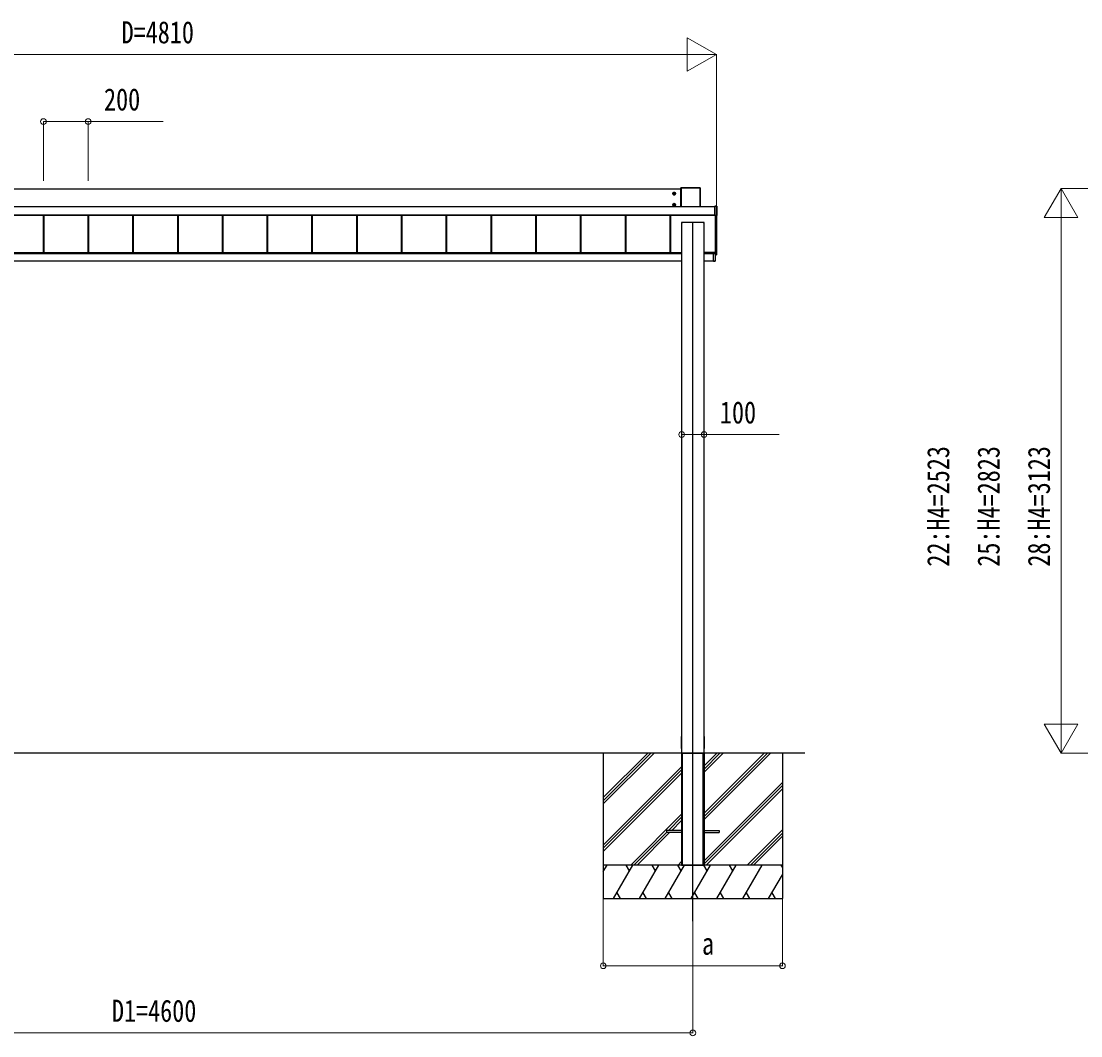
# Model space of a CAD drawing. Units: millimetres, scale not verified. Extents: x -12615 to 12615, y -8910 to 8910.
# Drawn here: x -8716 to -3982, y -5688 to -1155 of the extents above; entities that cross this region are included whole.
import ezdxf
from ezdxf.enums import TextEntityAlignment as Align

# ---------------------------------------------------------------- set-up
doc = ezdxf.new("R2010")
doc.units = ezdxf.units.MM
doc.header["$LTSCALE"] = 30
for name, color, linetype in [('0-3_YKK_11', 7, 'Continuous'), ('0-4_YKK_11E', 7, 'Continuous'), ('0-5_YKK_12', 2, 'Continuous'), ('0-6_YKK_A1', 4, 'Continuous')]:
    doc.layers.add(name, color=color, linetype=linetype)
doc.layers.add('0-7_YKK_D', color=6, linetype='Continuous', lineweight=18)
doc.styles.add('ＭＳ ゴシック', font='')
doc.styles.get('ＭＳ ゴシック').set_extended_font_data('MS Gothic')

msp = doc.modelspace()

# ---------------------------------------------------------------- linework, layer by layer
at = {"layer": '0-3_YKK_11'}
for p, q in [((-10261.94, -1903.87), (-5767.94, -1903.87)), ((-5790.69, -1925.61), (-5805.19, -1925.61)), ((-5797.94, -1918.36), (-5797.94, -1932.86)), ((-5797.18, -1923.33), (-5797.18, -1922.61)), ((-5767.94, -1982.31), (-5767.94, -1900.15)), ((-5682.44, -1899.65), (-5767.44, -1899.65)), ((-5681.94, -1900.15), (-5681.94, -1982.31)), ((-10413.44, -1982.31), (-5616.44, -1982.31)), ((-5790.69, -1975.58), (-5805.19, -1975.58)), ((-5797.94, -1968.33), (-5797.94, -1982.83)), ((-5797.18, -1973.3), (-5797.18, -1972.58)), ((-5614.64, -1981.03), (-5608.94, -1981.03)), ((-5608.44, -1981.53), (-5608.44, -2023.51)), ((-10413.44, -2022.42), (-5616.44, -2022.42)), ((-8616.44, -2188.65), (-8616.44, -2022.42)), ((-8613.84, -2188.65), (-8613.84, -2022.42)), ((-8613.44, -2188.65), (-8613.44, -2022.42)), ((-8416.44, -2188.65), (-8416.44, -2022.42)), ((-8413.84, -2188.65), (-8413.84, -2022.42)), ((-8413.44, -2188.65), (-8413.44, -2022.42)), ((-8216.44, -2188.65), (-8216.44, -2022.42)), ((-8213.84, -2188.65), (-8213.84, -2022.42)), ((-8213.44, -2188.65), (-8213.44, -2022.42)), ((-8016.44, -2188.65), (-8016.44, -2022.42)), ((-8013.84, -2188.65), (-8013.84, -2022.42)), ((-8013.44, -2188.65), (-8013.44, -2022.42)), ((-7816.44, -2188.65), (-7816.44, -2022.42)), ((-7813.84, -2188.65), (-7813.84, -2022.42)), ((-7813.44, -2188.65), (-7813.44, -2022.42)), ((-7616.44, -2188.65), (-7616.44, -2022.42)), ((-7613.84, -2188.65), (-7613.84, -2022.42)), ((-7613.44, -2188.65), (-7613.44, -2022.42)), ((-7416.44, -2188.65), (-7416.44, -2022.42)), ((-7413.84, -2188.65), (-7413.84, -2022.42)), ((-7413.44, -2188.65), (-7413.44, -2022.42)), ((-7216.44, -2188.65), (-7216.44, -2022.42)), ((-7213.84, -2188.65), (-7213.84, -2022.42)), ((-7213.44, -2188.65), (-7213.44, -2022.42)), ((-7016.44, -2188.65), (-7016.44, -2022.42)), ((-7013.84, -2188.65), (-7013.84, -2022.42)), ((-7013.44, -2188.65), (-7013.44, -2022.42)), ((-6816.44, -2188.65), (-6816.44, -2022.42)), ((-6813.84, -2188.65), (-6813.84, -2022.42)), ((-6813.44, -2188.65), (-6813.44, -2022.42)), ((-6616.44, -2188.65), (-6616.44, -2022.42)), ((-6613.84, -2188.65), (-6613.84, -2022.42)), ((-6613.44, -2188.65), (-6613.44, -2022.42)), ((-6416.44, -2188.65), (-6416.44, -2022.42)), ((-6413.84, -2188.65), (-6413.84, -2022.42)), ((-6413.44, -2188.65), (-6413.44, -2022.42)), ((-6216.44, -2188.65), (-6216.44, -2022.42)), ((-6213.84, -2188.65), (-6213.84, -2022.42)), ((-6213.44, -2188.65), (-6213.44, -2022.42)), ((-6016.44, -2188.65), (-6016.44, -2022.42)), ((-6013.84, -2188.65), (-6013.84, -2022.42)), ((-6013.44, -2188.65), (-6013.44, -2022.42)), ((-5816.44, -2188.65), (-5816.44, -2022.42)), ((-5813.84, -2188.65), (-5813.84, -2022.42)), ((-5813.44, -2188.65), (-5813.44, -2022.42)), ((-5615.24, -2023.83), (-5616.44, -2023.83)), ((-5616.44, -2023.83), (-5616.44, -2023.83)), ((-5615.24, -2023.83), (-5615.24, -2023.83)), ((-5614.64, -2024.01), (-5608.94, -2024.01)), ((-5764.94, -2054.01), (-5764.94, -2054.3)), ((-5762.74, -2054), (-5764.64, -2054)), ((-5762.44, -2054.3), (-5762.44, -2054.01)), ((-5762.44, -2054.21), (-5761.44, -2054.21)), ((-5760.94, -2054.3), (-5760.94, -2054.23)), ((-5668.94, -2054.3), (-5668.94, -2054.23)), ((-5668.44, -2054.21), (-5667.44, -2054.21)), ((-5667.44, -2054.3), (-5667.44, -2054.01)), ((-5667.14, -2054), (-5665.24, -2054)), ((-5664.94, -2054.01), (-5664.94, -2054.3)), ((-10264.94, -2188.65), (-5764.94, -2188.65)), ((-10264.94, -2193.52), (-5764.94, -2193.52)), ((-5664.94, -2193.52), (-5621.94, -2193.52)), ((-5615.94, -2190.71), (-5615.94, -2193.29)), ((-5615.94, -2193.31), (-5615.94, -2193.29)), ((-5615.75, -2193.49), (-5615.76, -2193.49)), ((-5615.74, -2193.49), (-5615.74, -2193.49)), ((-5609.41, -2198.21), (-5615.44, -2198.59)), ((-5609.41, -2197.96), (-5608.94, -2197.47)), ((-5665.24, -4425), (-5764.64, -4425)), ((-5762.44, -4925), (-5762.44, -4425)), ((-5760.94, -4925), (-5760.94, -4425)), ((-5668.94, -4925), (-5668.94, -4425)), ((-5667.44, -4925), (-5667.44, -4425))]:
    msp.add_line(p, q, dxfattribs=at)
for points in [[(-5802.94, -1922.72), (-5802.94, -1928.5), (-5797.94, -1931.38), (-5792.94, -1928.5), (-5792.94, -1922.72), (-5797.94, -1919.84)], [(-5802.94, -1972.69), (-5802.94, -1978.47), (-5797.94, -1981.35), (-5792.94, -1978.47), (-5792.94, -1972.69), (-5797.94, -1969.81)]]:
    msp.add_lwpolyline(points, close=True, dxfattribs=at)
for points in [[(-5800.22, -1924.85), (-5800.94, -1924.85), (-5800.94, -1926.37), (-5800.22, -1926.37)], [(-5797.18, -1922.61), (-5798.7, -1922.61), (-5798.7, -1923.33)], [(-5798.7, -1927.89), (-5798.7, -1928.61), (-5797.18, -1928.61), (-5797.18, -1927.89)], [(-5795.66, -1926.37), (-5794.94, -1926.37), (-5794.94, -1924.85), (-5795.66, -1924.85)], [(-5800.22, -1974.82), (-5800.94, -1974.82), (-5800.94, -1976.34), (-5800.22, -1976.34)], [(-5797.18, -1972.58), (-5798.7, -1972.58), (-5798.7, -1973.3)], [(-5798.7, -1977.86), (-5798.7, -1978.58), (-5797.18, -1978.58), (-5797.18, -1977.86)], [(-5795.66, -1976.34), (-5794.94, -1976.34), (-5794.94, -1974.82), (-5795.66, -1974.82)], [(-5616.44, -2023.83), (-5616.44, -2023.28), (-5616.44, -2022.77), (-5616.44, -1981.71), (-5616.44, -1981.23), (-5616.44, -1981.08), (-5616.44, -1981.08), (-5615.24, -1981.08)], [(-5609.94, -2024.01), (-5609.94, -2196.43), (-5609.94, -2197), (-5615.44, -2197.33)], [(-5614.94, -2023.84), (-5614.94, -2196.98), (-5610.44, -2196.98), (-5609.94, -2196.48)], [(-5664.94, -4925), (-5664.94, -4421), (-5664.94, -2054.3), (-5665.24, -2054.3), (-5764.64, -2054.3), (-5764.94, -2054.3), (-5764.94, -4421), (-5764.94, -4925)], [(-5609.41, -2198.21), (-5608.94, -2197.71), (-5608.94, -2197.47), (-5608.94, -2155.94), (-5609.94, -2155.88)], [(-5617.94, -2188.99), (-5617.94, -2188.94), (-5617.94, -2188.65), (-5664.94, -2188.65)], [(-5616.94, -2188.26), (-5616.94, -2189), (-5621.94, -2188.99), (-5621.94, -2193.28), (-5621.94, -2193.48), (-5615.75, -2193.49), (-5615.75, -2193.79)], [(-5621.94, -2227.26), (-5621.94, -2193.78), (-5621.94, -2193.48)], [(-5614.94, -2187.96), (-5615.24, -2188.26), (-5618.44, -2188.26), (-5618.44, -2188.65)], [(-5615.44, -2188.26), (-5615.44, -2190.21), (-5615.44, -2193.79), (-5615.44, -2226.88)], [(-5615.44, -2198.01), (-5615.12, -2198.31), (-5609.41, -2197.96)], [(-10264.94, -2225), (-10264.57, -2225), (-10264.09, -2225), (-5765.79, -2225), (-5765.31, -2225), (-5764.94, -2225)], [(-5765.81, -2225), (-5765.96, -2227.5), (-5765.44, -2227.5), (-5764.94, -2227.5)], [(-5664.94, -2225), (-5664.57, -2225), (-5664.09, -2225), (-5621.94, -2225)], [(-5664.94, -2227.5), (-5664.44, -2227.5), (-5663.92, -2227.5), (-5664.07, -2225)], [(-5621.94, -2227.26), (-5621.94, -2227.56), (-5615.72, -2227.18), (-5615.44, -2226.88)], [(-5764.94, -4350.5), (-5766.67, -4350.5), (-5767.17, -4350.5), (-5767.44, -4381.7), (-5767.24, -4405), (-5766.74, -4405), (-5764.94, -4405)], [(-5664.94, -4405), (-5663.14, -4405), (-5662.64, -4405), (-5662.44, -4381.7), (-5662.71, -4350.5), (-5663.21, -4350.5), (-5664.94, -4350.5)]]:
    msp.add_lwpolyline(points, dxfattribs=at)
for centre, radius in [((-5797.94, -1925.61), 6.25), ((-5797.94, -1925.61), 5), ((-5797.94, -1975.58), 6.25), ((-5797.94, -1975.58), 5)]:
    msp.add_circle(centre, radius, dxfattribs=at)
for centre, radius, start, end in [((-5797.94, -1925.61), 5.58, 153.74848, 206.25152), ((-5797.94, -1925.61), 5.58, 93.74848, 146.25152), ((-5797.94, -1925.61), 5.58, 213.74848, 266.25152), ((-5800.22, -1923.33), 1.52, 270, 0), ((-5800.22, -1927.89), 1.52, 0, 90), ((-5797.94, -1925.61), 5.58, 33.74848, 86.25152), ((-5797.94, -1925.61), 5.58, 273.74848, 326.25152), ((-5795.66, -1923.33), 1.52, 180, 270), ((-5795.66, -1927.89), 1.52, 90, 180), ((-5797.94, -1925.61), 5.58, 333.74848, 26.25152), ((-5797.94, -1975.58), 5.58, 153.74848, 206.25152), ((-5797.94, -1975.58), 5.58, 93.74848, 146.25152), ((-5797.94, -1975.58), 5.58, 213.74848, 266.25152), ((-5800.22, -1973.3), 1.52, 270, 0), ((-5800.22, -1977.86), 1.52, 0, 90), ((-5797.94, -1975.58), 5.58, 33.74848, 86.25152), ((-5797.94, -1975.58), 5.58, 273.74848, 326.25152), ((-5795.66, -1973.3), 1.52, 180, 270), ((-5795.66, -1977.86), 1.52, 90, 180), ((-5797.94, -1975.58), 5.58, 333.74848, 26.25152), ((-5614.8, -1979.67), 1.41, 271.33232, 274.49739), ((-5615.15, -2026.45), 2.62, 81.42612, 92.09097)]:
    msp.add_arc(centre, radius, start, end, dxfattribs=at)
for centre, major_axis, ratio, start_param, end_param in [((-5767.44, -1900.15), (0.382, -0.325), 0.996231, 2.2770247, 3.8440941), ((-5682.44, -1900.15), (0.382, 0.325), 0.996231, 5.5806839, 7.1477533), ((-5615.24, -1981.07), (0.6, 0), 0.026226, 4.712389, 5.6461648), ((-5614.64, -1981.33), (0, 0.3), 0.998743, 6.2831853, 6.8214342), ((-5608.94, -1981.53), (0.382, 0.325), 0.996231, 5.5806839, 7.1477533), ((-5614.64, -2023.71), (0, 0.3), 0.998743, 2.0534275, 3.1415927), ((-5608.94, -2023.51), (0.382, -0.325), 0.996231, 5.4186173, 6.9856867), ((-5764.64, -2054.01), (0.3, 0), 0.034921, 1.5707963, 3.1415927), ((-5762.74, -2054.01), (0.3, 0), 0.034921, 6.2831853, 7.8539816), ((-5761.44, -2054.23), (0.5, 0), 0.034921, 6.2831853, 7.8539816), ((-5668.44, -2054.23), (0.5, 0), 0.034921, 1.5707963, 3.1415927), ((-5667.14, -2054.01), (0.3, 0), 0.034921, 1.5707963, 3.1415927), ((-5665.24, -2054.01), (0.3, 0), 0.034921, 6.2831853, 7.8539816), ((-5615.74, -2190.71), (-0.108, 0.169), 0.994155, 5.7105836, 7.28138), ((-5615.74, -2193.29), (0.145, 0.15), 0.921201, 2.3804184, 3.9145081)]:
    msp.add_ellipse(centre, major_axis=major_axis, ratio=ratio, start_param=start_param, end_param=end_param, dxfattribs=at)
at = {"layer": '0-4_YKK_11E'}
for p, q in [((-5767.1, -1900.28), (-5767.1, -1982.31)), ((-10413.44, -1982.79), (-5616.44, -1982.79)), ((-5615.24, -1981.08), (-5616.44, -1981.08)), ((-5609.4, -1981.71), (-5616.44, -1981.71)), ((-5615.24, -1981.08), (-5615.24, -1981.08)), ((-5614.69, -1981.07), (-5614.64, -1981.07)), ((-5614.64, -1981.07), (-5614.64, -1981.03)), ((-10413.44, -2021.76), (-5616.44, -2021.76)), ((-10413.44, -2022.28), (-5616.44, -2022.28)), ((-5616.44, -2022.42), (-10413.44, -2022.42)), ((-5616.44, -2023.83), (-5615.24, -2023.83)), ((-5764.64, -2054), (-5764.64, -2054.3)), ((-5762.74, -2054.3), (-5762.74, -2054)), ((-5761.44, -2054.21), (-5761.44, -2054.3)), ((-5668.44, -2054.3), (-5668.44, -2054.21)), ((-5667.14, -2054.3), (-5667.14, -2054)), ((-5665.24, -2054), (-5665.24, -2054.3)), ((-10264.94, -2190.65), (-5764.94, -2190.65)), ((-5664.94, -2190.65), (-5621.94, -2190.65)), ((-5621.94, -2193.28), (-5616.22, -2193.29)), ((-5615.74, -2193.79), (-5621.94, -2193.78)), ((-5615.44, -2198.59), (-5609.41, -2198.21)), ((-5609.41, -2197.96), (-5609.41, -2198.21)), ((-5764.94, -2227.18), (-5765.44, -2227.18)), ((-5664.44, -2227.18), (-5664.57, -2225))]:
    msp.add_line(p, q, dxfattribs=at)
for points in [[(-5767.94, -1900.15), (-5767.6, -1900.29), (-5767.6, -1982.31)], [(-5682.78, -1982.31), (-5682.78, -1900.28), (-5767.1, -1900.28), (-5767.1, -1899.79), (-5767.6, -1900.29)], [(-5767.44, -1899.65), (-5767.1, -1899.79), (-5682.78, -1899.79), (-5682.44, -1899.65)], [(-5682.78, -1900.28), (-5682.78, -1899.79), (-5682.28, -1900.29)], [(-5682.28, -1982.31), (-5682.28, -1900.29), (-5681.94, -1900.15)], [(-5608.94, -1981.03), (-5609.4, -1981.23), (-5609.4, -1981.71), (-5609.4, -2022.77), (-5616.44, -2022.77)], [(-5616.44, -1981.23), (-5609.4, -1981.23), (-5608.9, -1981.73)], [(-5608.44, -2023.51), (-5608.9, -2022.79), (-5608.9, -1981.73), (-5608.44, -1981.53)], [(-5608.94, -2024.01), (-5609.4, -2023.28), (-5616.44, -2023.28)], [(-5614.78, -2023.86), (-5614.64, -2023.89), (-5614.64, -2024.01)], [(-5609.4, -2022.77), (-5609.4, -2023.28), (-5608.9, -2022.79)], [(-5615.94, -2193.29), (-5616.22, -2193.29), (-5616.22, -2190.71), (-5615.94, -2190.71)], [(-5615.75, -2193.79), (-5615.72, -2193.79), (-5615.72, -2226.88)], [(-5615.74, -2193.49), (-5615.74, -2190.21), (-5615.72, -2190.21), (-5615.72, -2188.26)], [(-5615.44, -2198.06), (-5615.12, -2198.36), (-5615.12, -2198.31)], [(-5609.41, -2198.21), (-5609.41, -2198.21), (-5608.94, -2197.71)], [(-5765.44, -2227.5), (-5765.44, -2227.18), (-5765.31, -2225)], [(-5664.94, -2227.18), (-5664.44, -2227.18), (-5664.44, -2227.5)], [(-5615.44, -2226.88), (-5615.72, -2226.88), (-5621.94, -2227.26)]]:
    msp.add_lwpolyline(points, dxfattribs=at)
for centre, radius, start, end in [((-5767.22, -1904.39), 4.12, 88.40447, 95.35624), ((-5682.66, -1904.39), 4.12, 84.64376, 91.59553), ((-5609.29, -1985.83), 4.12, 84.64376, 91.59553), ((-5609.29, -2026.89), 4.12, 84.64376, 91.59553), ((-5616.15, -2195.28), 1.98, 83.79926, 91.95127), ((-5616.99, -2193.72), 1.25, 356.45735, 10.27369), ((-5616.95, -2193.67), 1.21, 354.17006, 8.37745), ((-5617.07, -2190.28), 1.35, 350.09675, 2.91202), ((-5616.94, -2193.72), 1.22, 356.27163, 10.47203), ((-5616.95, -2227.03), 1.24, 353.06854, 6.93146)]:
    msp.add_arc(centre, radius, start, end, dxfattribs=at)
for centre, major_axis, ratio, start_param, end_param in [((-5615.24, -1981.07), (0.6, 0), 0.026226, 5.6461648, 6.2831853), ((-5615.24, -2023.89), (0.6, 0), 0.096025, 6.2831853, 7.8539816), ((-5615.72, -2190.71), (-0.301, 0.4), 0.997782, 5.6362522, 7.2070486), ((-5616.24, -2193.29), (-0.001, 0.2), 0.09157, 4.6769241, 4.7117655), ((-5615.74, -2193.29), (0.482, 0.007), 0.414889, 3.1353871, 4.6694768), ((-5615.72, -2193.29), (-0.301, 0.4), 0.997782, 2.4579529, 2.4946596), ((-5615.72, -2198.39), (0.6, 0.037), 0.034769, 5.198958, 6.2810574), ((-5765.44, -2227.2), (0.5, -0.018), 0.036539, 1.5736281, 3.1406975), ((-5664.44, -2227.2), (0.5, 0.018), 0.036539, 0.0008951, 1.5679645)]:
    msp.add_ellipse(centre, major_axis=major_axis, ratio=ratio, start_param=start_param, end_param=end_param, dxfattribs=at)
at = {"layer": '0-5_YKK_12'}
msp.add_line((-5714.94, -5175), (-5714.94, -2051.8), dxfattribs=at)
at = {"layer": '0-6_YKK_A1'}
for p, q in [((-5214.94, -4425), (-10264.94, -4425)), ((-6114.94, -4425), (-6114.94, -5075)), ((-6114.94, -4651.63), (-5888.31, -4425)), ((-6114.94, -4623.35), (-5916.59, -4425)), ((-6114.94, -4637.49), (-5902.51, -4425.06)), ((-5764.94, -4425), (-5764.94, -4925)), ((-5764.64, -4425), (-5665.24, -4425)), ((-5664.94, -4425), (-5664.94, -4925)), ((-5664.94, -4510), (-5579.94, -4425)), ((-5664.94, -4495.86), (-5594.08, -4425)), ((-5664.94, -4481.71), (-5608.23, -4425)), ((-5664.94, -4722.13), (-5367.85, -4425.04)), ((-5664.94, -4707.99), (-5381.99, -4425.04)), ((-5664.94, -4693.85), (-5396.13, -4425.04)), ((-5314.94, -4425), (-5314.94, -5075)), ((-6114.94, -4835.48), (-5764.94, -4485.48)), ((-6114.94, -4849.62), (-5764.94, -4499.62)), ((-6114.94, -4863.76), (-5764.94, -4513.76)), ((-5664.94, -4905.98), (-5314.94, -4555.98)), ((-5664.94, -4920.12), (-5314.94, -4570.12)), ((-5655.68, -4925), (-5314.94, -4584.26)), ((-5992.33, -4925), (-5764.94, -4697.61)), ((-5823.69, -4770.5), (-5764.94, -4711.75)), ((-5809.55, -4770.5), (-5764.94, -4725.9)), ((-5978.19, -4925), (-5832.44, -4779.25)), ((-5964.05, -4925), (-5818.55, -4779.5)), ((-5832.44, -4770.5), (-5832.44, -4779.5)), ((-5764.94, -4770.5), (-5832.44, -4770.5)), ((-5764.94, -4779.5), (-5832.44, -4779.5)), ((-5664.94, -4770.5), (-5597.44, -4770.5)), ((-5664.94, -4779.5), (-5597.44, -4779.5)), ((-5597.44, -4770.5), (-5597.44, -4779.5)), ((-5471.83, -4925), (-5314.94, -4768.11)), ((-5457.69, -4925), (-5314.94, -4782.25)), ((-5443.55, -4925), (-5314.94, -4796.39)), ((-5780.2, -4925), (-5764.94, -4909.74)), ((-5314.94, -4925), (-6114.94, -4925)), ((-6114.94, -4953.94), (-6098.23, -4925)), ((-6113.23, -4950.98), (-6114.94, -4948.02)), ((-6069.36, -5075), (-5982.76, -4925)), ((-5997.76, -4950.98), (-6012.76, -4925)), ((-5953.89, -5075), (-5867.29, -4925)), ((-5882.29, -4950.98), (-5897.29, -4925)), ((-5838.42, -5075), (-5751.82, -4925)), ((-5766.82, -4950.98), (-5781.82, -4925)), ((-5764.94, -4925), (-5664.94, -4925)), ((-5722.95, -5075), (-5636.35, -4925)), ((-5651.35, -4950.98), (-5666.35, -4925)), ((-5607.48, -5075), (-5520.88, -4925)), ((-5535.88, -4950.98), (-5550.88, -4925)), ((-5492.01, -5075), (-5405.41, -4925)), ((-5376.54, -5075), (-5314.94, -4968.3)), ((-5314.94, -4933.66), (-5319.94, -4925)), ((-6054.37, -5049.02), (-6039.37, -5075)), ((-5938.9, -5049.02), (-5923.9, -5075)), ((-5823.43, -5049.02), (-5808.43, -5075)), ((-5707.95, -5049.02), (-5692.95, -5075)), ((-5592.49, -5049.02), (-5577.49, -5075)), ((-5477.01, -5049.02), (-5462.02, -5075)), ((-5361.54, -5049.02), (-5346.55, -5075)), ((-6114.94, -5075), (-5314.94, -5075))]:
    msp.add_line(p, q, dxfattribs=at)
at = {"layer": '0-7_YKK_D'}
for p, q in [((-5609.94, -1303.87), (-5739.84, -1228.87)), ((-5739.84, -1228.87), (-5739.84, -1378.87)), ((-10269.94, -1303.87), (-5759.94, -1303.87)), ((-5609.94, -1303.87), (-5869.75, -1303.87)), ((-5609.94, -1303.87), (-5739.84, -1378.87)), ((-5609.94, -2023.01), (-5609.94, -1302.87)), ((-8616.44, -1868.71), (-8616.44, -1602.87)), ((-8416.44, -1868.71), (-8416.44, -1602.87)), ((-4069.9, -1902.24), (-4144.9, -2032.15)), ((-1796.37, -1902.24), (-4070.9, -1902.24)), ((-4069.9, -1902.24), (-3994.9, -2032.15)), ((-4069.9, -1902.24), (-4069.9, -2162.05)), ((-4144.9, -2032.15), (-3994.9, -2032.15)), ((-4069.9, -2052.24), (-4069.9, -4275)), ((-5764.94, -2999.47), (-5764.94, -3002.99)), ((-4069.9, -4425), (-4069.9, -4165.19)), ((-4069.9, -4425), (-4144.9, -4295.1)), ((-3994.9, -4295.1), (-4144.9, -4295.1)), ((-4069.9, -4425), (-3994.9, -4295.1)), ((-2386.77, -4425), (-4070.9, -4425)), ((-6114.94, -5076), (-6114.94, -5376)), ((-5314.94, -5076), (-5314.94, -5376)), ((-5714.94, -5176), (-5714.94, -5676)), ((-6114.94, -5375), (-5314.94, -5375)), ((-10314.94, -5675), (-5714.94, -5675))]:
    msp.add_line(p, q, dxfattribs=at)
for points in [[(-8616.44, -1603.87), (-8416.44, -1603.87), (-8080.64, -1603.87)], [(-5764.94, -3001.99), (-5664.94, -3001.99), (-5329.14, -3001.99)]]:
    msp.add_lwpolyline(points, dxfattribs=at)
for centre in [(-8616.44, -1603.87), (-8416.44, -1603.87), (-5764.94, -3001.99), (-5664.94, -3001.99), (-6114.94, -5375), (-5314.94, -5375), (-5714.94, -5675)]:
    msp.add_circle(centre, 12.75, dxfattribs=at)

# ---------------------------------------------------------------- texts
at = {"layer": '0-7_YKK_D', "style": 'ＭＳ ゴシック', "width": 0.8}
for s, p in [('D=4810', (-8266.94, -1283.87)), ('200', (-8345.44, -1583.87)), ('100', (-5593.94, -2981.99)), ('a', (-5674.01, -5355)), ('D1=4600', (-8310.14, -5655))]:
    msp.add_text(s, height=98.97, dxfattribs=at).set_placement(p, align=Align.BOTTOM_LEFT)
for s, p in [('22:H4=2523', (-4539.9, -3592.02)), ('25:H4=2823', (-4314.9, -3592.02)), ('28:H4=3123', (-4089.9, -3592.02))]:
    msp.add_text(s, height=98.97, rotation=90, dxfattribs=at).set_placement(p, align=Align.BOTTOM_LEFT)

doc.saveas('drawing.dxf')
